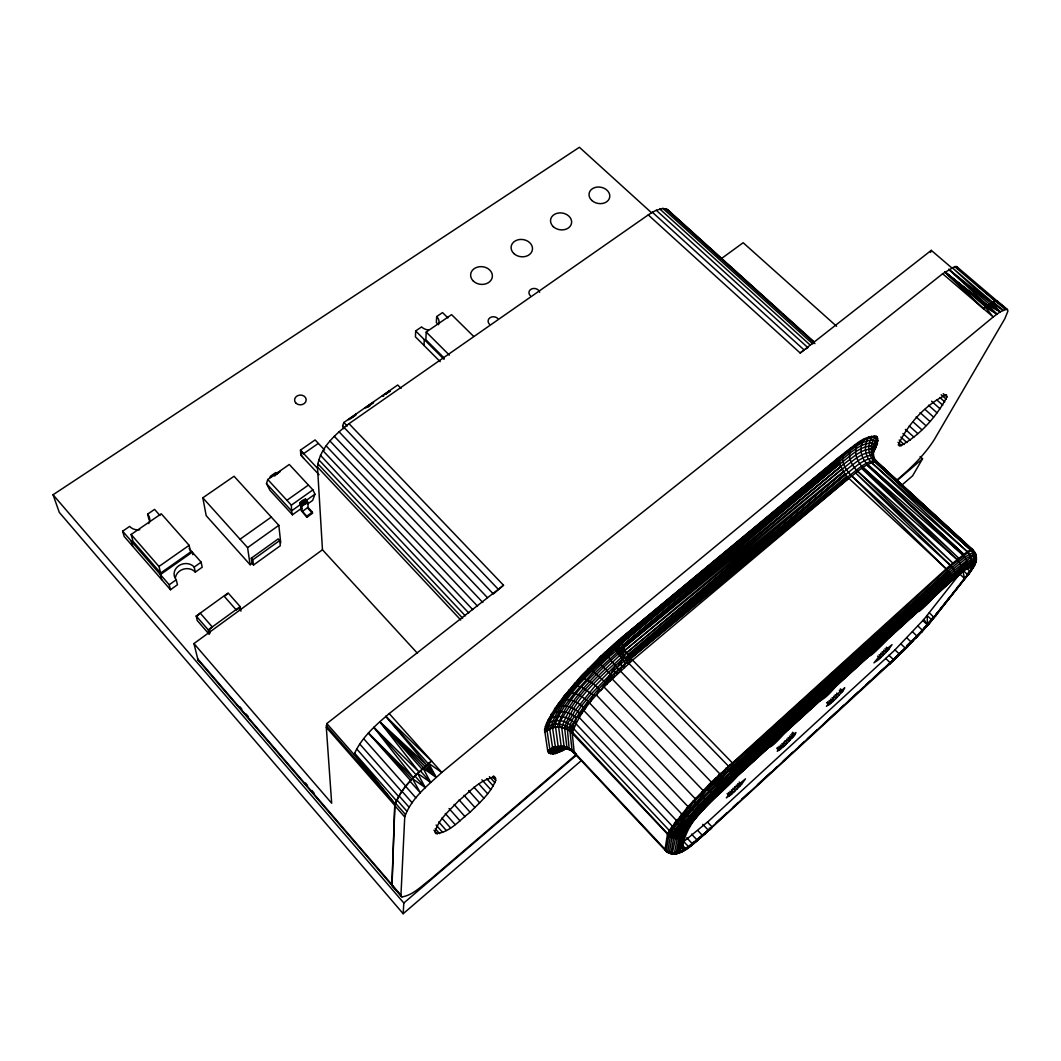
<?xml version="1.0" encoding="UTF-8"?>
<svg xmlns="http://www.w3.org/2000/svg" width="1061" height="1061" viewBox="0 0 1061 1061"><rect width="100%" height="100%" fill="white"/><g stroke="black" fill="none" stroke-linecap="round" stroke-linejoin="round"><path stroke-width="1.5" d="M495.752 780.206L494.89 777.315C480.275 778.907 469.506 792.196 458.498 800.936C449.904 810.379 438.153 819.357 435.076 832.248L435.739 833.508C449.413 833.031 459.718 820.007 470.103 812.209C479.678 802.607 490.726 793.137 495.752 780.206L492.437 776.559M566.906 748.403L555.354 753.549L548.855 753.151L547.701 750.936L544.558 729.743L546.707 722.766L555.062 708.284L564.081 696.069L581.309 676.029L600.924 656.175L621.401 637.94L839.821 456.522C850.882 449.837 863.362 433.365 877.341 437.185L876.147 446.999L872.646 453.936M933.242 616.905L921.094 632.555L935.152 616.414L970.298 571.826L928.852 623.908L915.55 638.417L916.784 636.056L906.651 645.764M873.893 451.721L872.964 452.583L877.354 443.684L877.341 437.185C862.301 436.495 850.909 449.28 839.49 457.357L621.401 637.94C620.645 646.613 627.276 653.974 632.581 660.128L731.997 762.514C734.782 765.936 739.159 770.167 738.085 774.981C717.66 798.097 684.929 816.917 680.605 849.888C678.536 855.073 668.655 854.887 665.141 850.206L572.953 751.718L571.998 749.955L569.982 731.268C562.741 725.22 551.534 725.326 544.572 731.758L546.442 730.857L546.587 727.329L549.837 718.748L561.786 700.287L581.229 677.117L605.499 651.905L609.637 658.709L616.958 667.449L719.822 773.854L727.475 784.941L951.319 580.592L965.351 568.696L973.733 563.935L975.961 558.895L975.298 553.444L965.629 558.762L953.335 568.948L734.782 765.817L952.247 567.396L964.674 557.131L974.449 551.773C980.337 560.566 971.849 569.757 966.73 576.521L970.987 570.394M565.778 748.337L550.46 753.907C556.906 746.228 569.876 747.249 576.348 754.305L574.147 751.917L572.224 733.323C582.264 702.939 610.115 681.666 632.581 660.128L848.813 478.299C857.46 472.132 865.803 462.649 876.903 461.814L972.605 549.558L974.979 552.847L876.903 461.814L970.749 549.877L874.741 461.734C867.925 455.607 866.784 444.426 872.301 437.079L874.237 435.832M876.121 436.177C869.344 442.967 869.516 455.434 876.943 461.668L873.813 458.073C862.58 458.816 854.118 468.418 845.378 474.625L620.446 664.252L591.481 693.629L581.547 705.737L571.707 720.578L568.603 730.366L572.237 731.997L667.661 833.694L668.722 835.988C672.992 839.437 679.69 839.251 683.642 835.405L682.25 836.532L678.523 852.328L679.239 852.686C691.692 847.155 701.321 836.492 711.666 827.805C698.39 836.015 686.149 858.19 668.364 852.659L665.075 849.264L667.382 834.768L669.266 830.431L688.019 806.612L711.361 782.103L950.232 565.208L967.34 551.693L970.656 549.903L972.605 549.558L973.149 550.646L954.927 534.16M670.433 853.574L669.385 852.142L671.905 837.766L667.462 834.437L668.417 835.71L669.266 830.431L573.232 728.204C567.741 719.278 551.468 717.501 545.274 726.56L546.587 727.329C554.624 721.865 565.898 723.708 572.661 730.392L571.826 725.804C585.897 699.133 608.576 678.112 630.95 658.337L847.553 477.065C856.214 470.898 864.569 461.389 875.696 460.593L973.083 550.526L954.834 533.763M667.661 833.694L669.212 833.429C684.783 808.946 706.48 789.026 727.183 768.907L728.257 765.936L628.828 663.35L625.46 663.072L617.144 651.958L614.332 643.961L581.309 676.029L581.229 677.117L591.799 682.568L600.844 690.552L615.34 665.632L622.29 659.345L628.444 655.353L845.378 474.625L839.636 464.028L839.49 457.357L851.161 447.636C846.877 455.726 851.506 465.514 857.633 471.283L952.751 563.046L855.537 472.914L950.232 565.208C954.927 569.014 958.163 577.794 951.054 581.07L738.085 774.981M322.464 549.77L193.951 643.576L331.669 803.23L326.311 727.369L326.815 723.575L503.511 585.234L349.016 423.684C335.024 434.519 319.427 448.405 317.478 467.026L322.464 549.77L417.477 653.311M576.03 754.716L430.182 879.569C421.469 886.041 413.047 895.152 401.933 896.916L391.933 884.861L394.732 805.564C400.965 786.957 417.252 773.734 431.548 761.002L441.8 772.435L993.202 316.987L1000.165 311.801L1006.743 309.189L1007.95 311.072L1004.82 318.751L934.224 439.705C924.211 455.302 910.749 468.392 896.611 480.248M193.951 643.576L197.996 659.915L393.034 886.691L392.04 884.768L394.851 805.458C401.098 786.93 417.305 773.708 431.548 761.002L389.241 713.576C375.554 725.18 361.31 737.78 354.042 754.557L395.063 803.973L326.364 725.724M946.929 396.973L946.346 394.692C925.882 404.347 907.712 424.228 898.282 444.917L899.874 446.137C919.794 435.461 936.399 416.88 946.929 396.973L943.269 393.724M428.365 329.931A9.947 8.223 4.2 0 1 421.575 326.907L415.66 330.952L415.435 336.841L440.169 361.642M424.002 345.435L424.281 339.573M473.564 336.31L451.575 314.64L426.23 332.04L425.846 339.706L444.241 358.101M719.822 773.854L723.788 772.09L726.175 767.885L731.387 774.318L733.323 779.039L700.631 812.209L689.292 825.591L682.647 836.028M400.899 896.266L404.745 816.97C411.045 798.349 427.808 785.379 441.8 772.435L428.724 763.363L436.164 777.262L423.114 768.31L430.607 782.368L417.676 773.482L425.289 787.62L412.543 778.734L420.355 792.859L410.143 781.334M447.914 317.902L442.53 312.584L436.681 316.576L436.336 322.517A9.881 8.196 4.2 0 1 437.742 324.334M581.335 760.591L403.167 913.72L403.817 903.004L53.05 494.758L579.399 147.28L651.706 212.916M690.061 825.126L683.417 826.718L675.937 823.256L676.348 820.418L579.134 717.382L579.425 712.74C573.086 707.17 562.754 703.151 555.062 708.284M705.313 807.461L692.501 821.585L684.624 833.031C680.791 837.474 673.443 837.156 669.212 833.429M568.484 749.424L566.892 747.143L564.651 728.337L557.436 726.745L550.513 728.125L548.444 729.636L548.59 726.162L551.786 717.806L558.656 706.467L582.343 677.316L614.491 645.977L839.105 459.307C849.569 451.999 859.821 440.381 873.309 440.01L874.821 441.429L875.179 443.989L872.553 452.225L877.354 443.684M877.938 438.83L876.598 438.843L874.821 441.429L872.739 447.278L874.012 458.511C871.558 452.397 873.23 445.05 877.938 440.487L875.033 437.344M685.287 848.548L686.374 848.362L682.647 851.36L676.109 853.362L679.013 838.044C693.589 812.593 717.103 792.647 738.257 772.514L955.324 575.142L966.624 565.725L975.523 560.699L976.001 561.627L974.489 565.394L969.568 572.622L973.574 565.553M555.354 753.549L563.258 748.814L557.688 749.291L555.354 746.705L552.582 727.899C563.537 692.515 595.95 668.085 621.719 643.138L839.264 462.105L614.491 645.977L621.401 641.746L615.446 648.695M916.89 636.892L912.288 641.892L912.009 641.056M552.754 727.395L555.128 727.395L555.314 724.199L558.325 716.48L564.717 706.003L574.306 693.31L593.55 671.785L608.523 657.183L843.641 464.095C852.076 458.432 860.365 449.307 871.147 449.148L872.513 450.368L872.845 452.623M557.436 726.745C568.232 693.509 598.51 670.154 623.178 646.839L840.577 466.734L623.589 647.767L617.144 651.958L624.12 648.722C601.083 668.722 578.524 690.366 562.967 716.865C553.258 731.732 566.375 724.451 572.224 733.323L670.247 837.01L667.807 851.413L669.212 853.057L670.831 852.686M564.651 728.337L564.386 727.859C574.903 696.719 603.072 674.464 626.6 652.82L843.442 472.026C852.341 465.726 860.962 455.951 872.407 455.275L875.378 461.23M686.679 829.079C682.104 831.93 675.021 830.551 672.17 825.975L575.539 723.297L576.15 717.674C569.585 711.785 559.611 709.65 551.561 713.695M564.386 727.859L566.574 729.212L567.874 723.138L575.553 709.836L595.473 685.525L615.34 665.632L613.563 670.632L616.945 674.212L618.616 669.252M546.707 722.766L547.741 723.443L548.139 719.862C555.739 714.292 566.773 716.056 573.603 722.037L573.63 727.355L571.826 725.804L569.982 731.268L572.224 733.323M931.226 620.632L949.515 597.356M668.072 852.407L665.685 850.418L668.072 852.407L666.136 851.201L668.722 835.988M960.775 583.126L971.014 570.831L928.852 623.908L929.608 621.945M693.443 843.535C687.117 848.415 680.128 854.596 671.693 853.919L670.87 853.535L673.642 838.256L670.247 837.01M674.531 853.747L672.183 853.734L675.446 838.469L679.013 838.044M921.293 632.17L929.476 622.688M676.852 853.734L675.578 854.025L674.504 852.752L677.25 838.402C692.767 812.461 716.48 792.262 737.859 771.201L951.465 576.998L951.014 575.579L966.73 562.264L976.067 557.052L975.218 563.802L971.452 569.89M687.395 848.018L689.265 846.705L679.239 852.686L677.342 852.925L680.698 837.421L682.25 836.532M872.619 451.853L873.879 446.721L873.521 444.267L872.049 442.928C859.078 443.352 849.224 454.506 839.158 461.562L621.269 641.123L839.118 460.036L605.725 652.581L607.926 649.664M975.51 558.603L975.841 555.221L970.775 557.357L954.21 570.553L730.697 773.283L698.695 805.339L680.804 826.108L673.377 838.177L671.905 837.766M971.956 567.887L971.637 569.412L973.216 567.144M673.443 837.911L676.202 838.19C691.692 811.824 715.857 791.546 737.461 770.246L951.465 576.998L951.677 578.351L738.31 773.031L951.637 579.571L966.133 567.29L974.767 562.396L975.245 563.285L973.467 566.813L973.733 563.935L971.597 569.943M933.176 617.781L932.208 619.995M587.714 669.266L589.001 668.894L593.55 671.785L605.287 682.289L604.067 687.051L703.072 790.485L706.732 788.827L709.106 784.384L710.088 785.432C698.111 803.23 679 816.479 669.584 836.267M951.054 581.07C958.043 573.152 979.648 564.465 967.34 551.693L871.651 462.662C864.463 456.283 863.574 445.036 868.667 437.159M684.69 831.983C680.446 834.888 674.478 834.012 670.711 830.723L671.971 826.294L672.953 827.315L675.035 822.156L675.937 823.256M705.127 807.275L699.796 805.975L694.279 801.864L695.22 798.721L700.313 795.445L703.072 790.485M600.924 656.175L597.21 660.658L610.141 673.947L607.025 684.04L605.287 682.289M301.881 508.073L292.438 514.797L269.918 490.275L266.483 483.617L267.757 479.506L289.295 464.479L312.902 489.877L314.945 494.214L312.677 500.368L307.279 504.227M738.257 772.514L703.682 807.355L687.143 826.492L680.181 837.606L677.594 838.084M951.319 580.592L951.69 578.404L738.151 772.183L955.218 573.696L966.836 564.028L975.961 558.895L976.438 559.863L974.263 564.399M968.083 572.993L969.993 571.362L966.094 577.211M967.552 575.261L969.993 571.362M615.247 672.422L613.537 677.488L610.141 673.947M620.446 670.884L622.091 666.083L620.446 664.252L622.29 659.345L626.6 652.82L843.177 471.588L624.969 650.274C601.693 673.39 572.582 695.737 561.693 727.528L564.081 746.36L566.362 748.854L568.51 749.039L564.2 748.562L562.277 746.148L547.914 751.732L549.492 749.557L551.813 752.342L554.452 752.541L560.075 749.477L566.388 748.748M936.226 615.075L935.152 616.414L937.234 612.887L936.306 613.974M348.287 419.625L349.427 419.519M355.475 414.612L356.324 414.347L350.329 418.511M343.724 428.671L342.597 425.925L343.87 422.49L397.716 384.997L401.085 388.432M365.302 407.769L366.469 407.649M930.497 252.438L931.266 250.343L952.407 268.42M274.096 475.474C286.934 468.14 275.343 472.516 274.852 475.819M372.424 402.822L373.591 402.676M561.786 700.287L564.081 696.069L567.529 692.926C575.287 691.732 582.502 696.573 588.059 701.44L585.208 708.947C578.497 701.626 561.322 693.231 556.892 707.09M767.793 747.66C773.031 747.156 781.546 736.254 786.334 730.963M670.804 836.97C686.427 808.814 713.244 788.893 734.119 764.915L948.255 570.977L851.678 475.938C846.134 470.5 840.856 462.477 843.11 454.387L845.683 451.787M608.55 678.96L610.287 680.711L611.839 675.711L612.117 678.854L711.361 782.103L710.088 785.432L714.438 783.151L734.119 764.915M672.09 837.514C688.032 810.06 713.164 789.026 735.591 766.957L949.383 572.489L948.255 570.977L727.183 768.907M382.159 396.045L383.658 396.111M695.22 798.721L596.561 695.22L599.067 688.841M673.642 838.256L674.809 838.137C690.671 811.625 714.477 790.286 737.236 769.729L951.014 575.579L737.461 770.246L732.488 776.241M389.201 391.138L390.382 390.978L385.687 394.254M628.828 663.35L630.95 658.337L848.813 478.299L946.213 568.789M614.306 644.863L614.916 643.443L839.331 458.166L614.306 644.863L839.49 457.357M676.348 820.418L679.65 818.588L681.666 813.906L684.04 813.349L688.019 806.612L588.059 701.44M589.77 703.151L593.285 695.273L596.561 695.22M551.813 752.342L548.855 753.151L551.402 748.376L553.656 751.082L556.203 751.281L563.67 748.986L558.683 752.448M935.669 615.685L936.836 614.04M575.168 682.833L567.529 692.926L569.386 689.544M680.632 852.354L681.984 850.988L680.777 850.922M873.137 450.196L876.161 445.302M850.657 448.604L864.211 439.281C858.455 446.973 860.869 458.392 867.726 464.585L963.706 554.227L867.036 465.01L962.738 554.89C972.101 562.847 963.123 573.603 954.728 577.569M786.97 730.008L787.355 729.305M725.896 786.44L727.448 784.623L721.759 790.525L715.432 784.172L717.886 779.769L716.891 778.708L719.305 774.358L720.3 775.405M704.08 834.251L905.563 648.39L933.932 617.25L967.645 574.505L971.266 568.762L971.239 566.534L964.237 570.407L950.232 582.237L737.528 775.936C717.873 798.124 686.507 816.214 682.581 848.004L683.47 849.145L688.483 846.625L712.143 827.01L707.581 822.222M711.361 782.103L713.43 782.103L715.896 777.686L716.891 778.708M556.15 748.191L553.444 747.408L552.012 749.941L552.595 747.713L549.691 728.947L550.513 728.125C561.906 692.13 594.77 666.892 621.401 641.746M700.021 813.283L700.631 812.209L694.756 811.506L688.019 806.612M950.311 574.041L736.944 769.185L951.001 575.539L949.356 572.476L735.339 766.546L724.769 773.164L722.249 777.541L717.886 779.769M838.681 682.581C833.548 689.292 826.506 697.992 819.45 700.989M970.974 570.579L968.746 573.749M920.099 456.535L922.553 458.75L912.566 475.872L901.28 485.58M732.872 779.795L738.257 774.583M819.715 700.379L820.259 699.531M921.293 632.276L925.431 627.635M689.053 807.633L693.324 800.803L694.279 801.864M620.831 657.462L625.221 650.658L619.465 655.579M616.958 667.449L622.29 659.345L629.372 656.48L846.771 476.19L630.459 657.807L625.46 663.072L623.749 667.899L622.091 666.083M794.968 734.61L795.883 732.501L785.113 741.546L777.236 751.307L784.159 746.108L794.105 735.711L794.968 734.61L792.647 732.276M918.813 609.823C914.622 617.462 934.171 597.502 934.741 595.831M733.217 779.318L721.825 791.479L713.96 797.381M871.24 652.78C863.521 664 887.155 640.459 887.009 639.306M683.814 841.506L708.695 821.042L894.436 650.433L923.959 619.345L961.664 571.455M966.929 576.309L969.237 573.245M872.964 452.583L874.211 450.103M730.697 773.283L735.591 766.957L950.285 574.014M842.752 691.228L844.768 687.807L834.53 696.387L826.413 706.321L832.872 701.52L842.752 691.228L840.392 688.907M952.592 593.484L954.635 590.897M956.69 588.311L958.733 585.725M731.387 774.318L736.387 768.164M546.587 727.329L544.558 729.743L546.999 730.432L552.582 727.899M732.886 777.09L737.859 771.201L951.478 577.051M888.654 649.531L892.022 644.624L882.275 652.767L873.946 662.846L878.588 659.69L888.654 649.531L886.28 647.263M703.377 834.317L710.154 829.158L695.87 841.612L705.406 833.469L704.69 834.039M907.049 646.136L907.606 646.679L902.845 651.454L887.725 664.902M932.659 619.332L925.139 628.112M959.741 573.444C963.441 569.213 960.629 562.754 956.982 559.439L861.678 468.431L958.667 558.113L863.017 467.477C856.784 461.707 853.323 451.8 857.487 443.896L861.081 441.018M705.711 807.036L721.56 790.352M741.48 784.437L745.498 778.854L733.947 788.296L726.321 797.872L732.17 793.655L741.48 784.437L739.172 782.05M912.288 641.892L912.884 641.215L889.33 664.332L895.113 658.894M923.508 628.788L925.656 626.428M916.784 637.184L920.762 632.847M921.386 631.706L888.548 664.783L907.606 646.679M731.997 775.312L737.236 769.729M711.281 828.203L709.398 829.808L889.728 663.947M729.915 772.196L735.339 766.546M697.276 840.405L690.088 845.511L695.088 841.97M665.075 849.264L666.467 851.506L672.78 852.819L673.496 853.773L680.605 849.888M912.301 641.706L902.659 651.467L901.505 650.923M706.732 788.827L707.767 789.848L714.438 783.151L713.43 782.103M905.02 648.165L891.877 660.976L892.938 660.87M863.442 440.381L865.033 438.816M667.807 851.413L667.21 851.996L666.361 850.445M893.322 660.658L898.256 655.87L896.89 656.189M544.572 732.302L548.365 729.119M709.809 829.569L711.666 827.805M738.284 774.437L951.624 579.624L738.39 773.655C718.443 793.575 695.963 812.315 681.494 836.771L678.947 837.805M965.351 568.696C973.613 566.587 977.499 555.778 970.656 549.903L874.861 461.734M708.881 829.914L710.737 828.389M547.701 750.936L552.595 747.713L555.354 746.705L558.338 747.7L560.036 746.069L560.566 747.488L562.794 747.541L564.081 746.36L571.998 749.955L665.247 849.476M716.109 822.779L727.064 812.713M733.138 807.103L738.018 802.633M741.666 799.265L748.973 792.554M757.488 784.716L770.87 772.395M774.53 769.039L776.957 766.798M783.045 761.201L792.779 752.249M798.867 746.639L803.734 742.169M807.394 738.801L817.129 729.849M824.437 723.138L836.598 711.931M840.259 708.576L843.906 705.22M848.773 700.737L858.508 691.785M865.816 685.061L870.683 680.578M874.33 677.223L884.065 668.271M973.6 565.327L974.197 564.784L972.088 564.306L969.263 565.898M693.867 843.203L688.35 847.54M973.865 551.375L973.322 550.288L971.385 550.632L968.07 552.423L950.988 565.937L732.766 763.336L728.257 765.936M503.511 585.234L493.365 593.974L339.003 431.734M679.624 851.598L680.738 850.643L679.584 850.71L680.313 851.956L681.427 850.962L679.279 850.962M946.956 569.532L950.988 565.937M696.44 840.312L701.029 836.373M403.817 903.004L576.309 755.286M896.107 481.402L922.553 458.75M687.475 847.964L685.247 849.728M843.442 472.026L627.873 654.571L844.874 473.949L628.444 655.353M873.084 449.625L872.739 447.278L871.333 446.005C858.826 446.482 849.344 457.211 839.636 464.028L622.502 645.367M848.813 478.299L847.553 477.065L630.459 657.807L623.841 661.228M621.162 639.372L839.105 459.307M839.636 464.028L621.719 643.138L616.202 650.274L623.178 646.839M623.589 647.767L841.731 469.161M733.151 777.846L738.39 773.655M389.241 713.576L942.645 273.738L954.714 266.616L956.651 266.563L958.189 269.07M998.202 303.247L997.977 301.669L995.417 301.006L983.308 308.645L944.927 271.987L987.539 305.382L992.579 302.186L996.955 300.966L1007.685 309.772M552.556 754.039L554.452 752.541L552.887 753.986L562.555 750.724L565.884 748.469M349.016 423.684L648.258 214.919L800.153 352.995L931.266 250.343M992.579 302.186L952.062 267.544L991.054 303.048L948.773 269.361L987.539 305.382L983.401 308.579L944.927 271.987L996.889 314.083L985.298 307.053L993.202 316.987L942.645 273.738M800.153 352.995L804.198 350.024L652.382 212.28L648.258 214.919M208.248 629.876L240.171 606.613L228.128 592.98L196.205 616.03L197.24 620.552L209.203 634.332L208.248 629.876L196.205 616.03M720.406 259.335L743.164 242.73L836.585 326.257M197.333 615.818L200.237 613.125L212.266 626.945L209.362 629.637L210.105 633.112M225.264 595.632L227.24 594.2M280.727 542.755L278.831 525.354L234.057 476.256L202.81 497.808L206.205 515.686L250.117 564.744L252.054 563.364L251.298 558.192L278.247 538.869L279.733 540.513L280.303 545.752L253.526 565.022L252.054 563.364M312.398 512.171L312.478 513.259L306.894 517.264L306.815 516.176L312.398 512.171L308.035 507.45M253.526 565.022L252.783 559.85L279.733 540.513M250.117 564.744L247.584 547.635L278.831 525.354M300.78 501.826L303.035 500.235M299.653 502.635L300.303 503.338C306.457 495.328 308.313 501.495 307.955 507.317L302.451 511.442L306.815 516.176M300.303 503.338L306.205 499.638M300.581 503.643L306.47 499.983M300.634 504.399L291.536 510.885L292.438 514.797M305.847 500.699L314.945 494.214M302.372 511.296L301.099 504.333L306.722 500.328M301.324 504.691L306.947 500.686M301.536 505.049L307.159 501.044M301.709 505.381L307.319 501.376M301.828 505.686L307.451 501.681M301.921 505.964L307.544 501.959M301.961 506.19L307.571 502.185M240.038 539.24L271.284 517.078M139.787 529.731A11.127 9.496 -13.1 0 1 129.681 526.389L122.652 531.203L124.164 536.428L170.463 589.73L177.452 584.77L176.245 579.783A11.233 9.814 -13.3 0 1 178.606 565.858A11.233 9.814 -13.3 0 1 194.216 567.065L201.139 562.158L189.07 548.484M175.41 577.569A11.167 9.761 -13.5 0 1 183.712 569.067A11.167 9.761 -13.5 0 1 195.304 572.118L202.187 567.224L201.139 562.158M266.483 483.617L291.536 510.885L291.364 505.155L312.902 489.877M286.894 500.301L308.433 485.063M170.463 589.73L169.216 584.757L176.245 579.783M691.918 844.808L700.764 837.593L698.668 838.429M160.662 573.046L158.964 566.468L189.137 545.327L161.272 513.789L131.113 534.479L133.01 541.269L160.662 573.046L190.582 552.012L189.137 545.327M348.87 419.267L356.058 414.254M365.912 407.397L373.021 402.437M382.769 395.66L389.825 390.753M367.358 406.655L373.286 402.53M385.382 394.108L390.09 390.833M350.621 418.684L355.422 415.342M367.65 406.814L372.398 403.512M367.968 407.039L370.342 405.382M273.645 475.209L270.303 477.543L270.17 476.416L275.767 472.53L275.887 473.657M274.613 475.646L277.995 473.286M319.056 474.731L300.86 455.275L300.462 450.116L315.104 439.93L324.613 450.01M148.765 523.564A11.127 9.496 -13.1 0 0 147.625 514.134L154.561 509.386L159.959 515.5M805.432 349.228L807.898 347.65L656.268 210.29L652.382 212.28M680.313 851.956L684.239 849.994M973.733 563.935L971.226 565.102M552.9 713.284L551.229 714.278L549.837 718.748L548.882 718.35M868.415 438.1L871.731 436.164L872.301 437.079L876.041 436.164M876.97 441.522L877.938 441.005M562.794 747.541L571.998 749.955M618.231 653.735L624.969 650.274L841.811 469.333C850.922 462.914 859.781 452.888 871.505 452.265L872.832 453.445L873.163 455.607M677.077 853.667L681.573 851.917M681.679 851.625L683.655 850.657M692.501 821.585C688.165 823.734 683.019 821.572 679.65 818.588M564.014 748.535L555.619 750.061L553.444 747.408M696.308 817.103L689.929 816.983L684.04 813.349M656.268 210.29L662.886 208.433L667.462 209.494L814.066 341.881M665.141 850.206L666.865 850.498M555.075 726.931L559.797 726.851M675.804 853.787L673.496 853.773M681.998 850.869L683.138 850.643M555.354 746.705L564.081 746.36M576.15 717.674L579.134 717.382M693.284 842.262L694.212 842.182M678.006 852.699L679.226 852.593M672.78 852.819L674.504 852.752M581.229 677.117L580.34 677.117L574.041 685.181L581.958 687.17L593.285 695.273M710.313 801.784L705.592 799.822L700.313 795.445M562.144 748.96L558.338 747.7L555.593 727.302M564.266 748.721L560.566 747.488L561.163 746.016L558.656 727.183M676.202 838.19L677.25 838.402M669.266 830.431L670.711 830.723M709.159 828.164L710.021 828.389M566.561 728.774L568.603 729.941M715.817 796.108L707.767 789.848M574.969 752.315L566.892 747.143M676.189 852.407L677.342 852.925M676.109 853.362L674.756 852.699L674.809 853.641M574.545 753.204L572.489 750.406L575.951 754.053L571.163 750.392L576.348 754.305M392.265 886.227L401.933 896.916M988.799 304.48L1000.165 311.801L991.849 302.557L1002.95 310.21L993.189 301.868M573.603 722.037L575.539 723.297M677.793 851.811L678.523 852.328M986.213 306.35L996.889 314.083L987.963 305.064L1000.165 311.801L990.39 303.433M571.163 750.392L574.213 752.647M570.513 750.26L569.213 749.291L567.423 729.597M567.158 748.443L564.505 746.48L565.009 747.859M573.484 752.276L575.261 753.642L572.953 751.718M985.576 306.841L944.927 271.987L986.823 305.9M944.927 271.987L986.571 306.085M579.425 712.74L581.282 714.318L583.404 707.302L583.908 710.605L681.666 813.906M956.651 266.563L1006.743 309.189M978.189 286.165L980.696 288.3M985.696 292.571L988.202 294.706M991.942 297.902L995.695 301.112M995.417 301.006L1005.152 309.321M954.714 266.616L995.138 301.125M948.773 269.361L989.369 304.109M962.619 570.195L967.645 574.505M867.726 464.585L967.34 551.693M863.017 467.477L962.738 554.89M424.506 767.05L436.164 777.262L427.318 764.57M871.651 462.662L970.656 549.903M969.9 571.229L966.292 567.821M941.226 394.745L946.187 399.148M939.834 397.517L944.767 401.907M857.633 471.283L956.982 559.439M936.584 399.705L942.738 405.183M931.558 401.217L940.139 408.87M928.508 405.222L937.062 412.875M925.059 409.44L933.587 417.079M920.086 412.636L929.821 421.363M916.134 416.893L925.855 425.62M913.309 422.092L921.797 429.732M909.29 425.925L917.778 433.591M671.308 213.301L667.462 209.494M673.762 215.516L725.326 262.094M727.78 264.308L780.591 311.987M783.045 314.215L813.734 341.934M665.459 208.606L814.928 343.605M662.886 208.433L812.713 343.87M905.391 429.4L913.879 437.079M659.796 208.99L809.954 344.852M902.938 433.511L910.219 440.103M900.829 437.079L906.903 442.596M895.431 480.288L897.858 482.476M903.932 487.98L906.359 490.182M920.935 503.378L923.362 505.566M929.436 511.07L940.364 520.964M946.425 526.468L951.293 530.858M851.678 475.938L950.232 565.208M899.158 440.036L904.025 444.453M897.991 442.331L901.651 445.66M878.216 463.405L885.511 470.103M889.158 473.458L911.054 493.564M913.481 495.792L952.407 531.534M410.74 780.724L368.472 733.071L413.405 777.846L373.87 727.355L419.135 772.076L379.719 721.719L426.734 765.087L385.846 716.334L431.548 761.002M959.741 574.001L964.608 578.497L962.95 571.574M669.385 852.142L670.87 853.535M929.29 612.86L933.932 617.25M931.77 619.929L927.128 615.539L927.513 624.956L922.712 620.406M917.831 625.924L922.619 630.459M912.46 631.772L917.235 636.308M906.731 637.794L911.492 642.343M900.816 643.841L905.563 648.39M894.847 649.73L899.582 654.279M885.007 648.682L887.381 650.963M888.999 655.313L893.733 659.876M883.614 650.194L885.988 652.462M882.142 651.733L884.503 654.014M880.617 653.271L882.977 655.552M885.656 658.404L890.404 662.979M879.092 654.756L881.452 657.038M877.619 656.136L879.98 658.43M839.304 690.207L841.652 692.528M836.638 693.138L838.986 695.459M835.153 694.703L837.5 697.011M422.132 769.238L379.719 721.719L425.182 766.453M833.601 696.255L835.949 698.576M832.049 697.767L834.397 700.088M830.524 699.199L832.872 701.52M829.079 700.512L831.426 702.833M827.752 701.653L830.113 703.973M826.585 702.594L828.933 704.928M426.23 332.04L449.387 355.143M415.66 330.952L444.029 359.321M681.454 847.129L683.47 849.145L681.228 846.758M671.056 852.62L672.183 853.734M791.785 733.376L794.105 735.711M790.724 734.663L793.044 736.997M789.464 736.082L791.785 738.416M788.071 737.594L790.392 739.928M786.572 739.159L788.88 741.493M784.994 740.75L787.315 743.085M783.403 742.289L785.724 744.636M781.838 743.761L784.159 746.108M780.352 745.127L782.66 747.461M778.96 746.321L781.267 748.655M777.726 747.329L780.034 749.663M776.679 748.111L778.986 750.459M737.78 783.575L740.074 785.949M714.438 783.151L715.432 784.172M736.254 785.167L738.562 787.541M734.663 786.771L736.957 789.145M733.045 788.35L735.339 790.737M731.427 789.861L733.721 792.249M729.875 791.267L732.17 793.655M728.43 792.527L730.724 794.914M727.117 793.588L729.424 795.975M343.87 422.49L347.239 426.018M342.597 425.925L498.418 589.425M379.719 721.719L423.657 767.832M702.78 824.344L708.469 830.339M334.308 436.31L487.357 597.568M330.011 441.071L482.795 602.476M698.045 830.776L702.568 835.551M326.218 445.925L477.516 606.136M691.507 834.092L697.17 840.087M323.008 450.726L472.782 609.677M686.759 837.792L692.422 843.813M368.472 733.071L412.053 779.291M320.475 455.341L468.697 612.94M683.987 841.837L688.483 846.625M683.204 846.015L685.472 848.429M318.698 459.678L465.302 615.844M317.69 463.604L462.636 618.192M317.478 467.026L460.792 620.035M300.462 450.116L317.65 468.485M305.289 498.63L305.926 499.333M308.114 508.551L312.478 513.259M299.746 503.736L300.396 504.439M306.894 517.264L301.152 510.5L300.475 504.572M267.757 479.506L291.364 505.155M493.537 775.936L495.752 778.376M489.4 776.679L494.89 782.739M486.548 778.535L493.219 785.909M481.906 779.808L490.779 789.609M723.788 772.09L724.769 773.164M478.79 783.946L487.636 793.734M473.962 787.169L483.882 798.19M468.63 790.591L479.638 802.832M202.81 497.808L247.584 547.635M251.298 558.192L252.783 559.85M464.015 795.299L474.996 807.554M385.846 716.334L428.286 763.748M459.121 799.941L470.103 812.209M425.912 765.803L436.164 777.262M454.095 804.397L465.063 816.691M845.378 474.625L847.553 477.065M420.368 770.883L430.607 782.368M449.055 808.535L460.036 820.869M373.87 727.355L416.217 774.954M415.063 776.108L425.289 787.62M445.262 813.495L455.156 824.636M441.867 818.084L450.54 827.872M438.724 821.904L446.323 830.498M363.698 738.681L405.859 786.334M405.74 786.426L415.925 797.952M436.111 825.02L442.636 832.421M435.222 828.641L439.586 833.588M401.96 791.254L412.119 802.766M359.719 744L401.748 791.625M433.976 830.232L437.265 833.959M398.909 795.684L409.029 807.182M356.642 748.867L398.512 796.413M396.655 799.609L406.748 811.081M396.27 800.578L354.56 753.124L395.063 803.973M326.815 723.575L354.042 754.557M395.249 802.925L405.302 814.371M326.311 727.369L394.851 805.458M394.732 805.564L404.745 816.97M131.113 534.479L158.964 566.468M122.652 531.203L169.216 584.757M197.996 659.915L199.548 661.706M239.653 706.533L241.815 709.04M246.125 714.053L248.274 716.56M305.382 782.925L307.531 785.432M311.841 790.445L314.003 792.938M197.532 658.629L392.04 884.768M391.933 884.861L400.607 894.94M403.167 913.72L59.297 512.397L53.05 494.758M669.597 853.163L668.297 851.638L668.364 852.659M666.374 850.683L667.011 851.612M923.959 619.345L927.513 624.956M975.298 553.444L975.815 554.492M570.791 728.907L572.237 731.997M131.285 541.123L132.744 546.309M161.683 579.624L160.383 574.598L192.306 552.158L192.863 554.704M147.625 514.134L148.978 519.426A11.061 9.456 -13.2 0 1 150.344 521.521M998.003 301.51L998.295 302.836M194.216 567.065L195.304 572.118M224.269 596.348L236.298 609.995L239.269 607.834L239.667 610.194M240.171 606.613L240.94 611.163M546.999 730.432L550.115 751.188M878.137 462.875L878.428 464.89M303.751 458.365L301.536 455.474L301.231 451.469L303.406 453.803L318.048 443.591M489.479 324.215A5.53 4.576 7.1 0 1 489.957 317.769A5.53 4.576 7.1 0 1 497.742 318.459M530.341 295.727A5.451 4.456 8.8 0 1 531.879 288.817A5.451 4.456 8.8 0 1 539.678 292.239M436.681 316.576A9.947 8.223 4.2 0 1 438.511 324.693M971.266 568.762L968.839 566.547L971.266 568.762M295.833 403.061A5.822 4.907 -2.6 0 0 305.793 401.681A5.822 4.907 -2.6 0 0 299.534 395.103A5.822 4.907 -2.6 0 0 295.833 403.061M473.365 281.099A10.902 8.859 6.6 0 0 491.827 278.738A10.902 8.859 6.6 0 0 479.333 266.735A10.902 8.859 6.6 0 0 473.365 281.099M513.869 253.552A10.743 8.647 8.2 0 0 531.999 251.271A10.743 8.647 8.2 0 0 519.545 239.521A10.743 8.647 8.2 0 0 513.869 253.552M553.351 226.696A10.61 8.435 9.6 0 0 571.176 224.508A10.61 8.435 9.6 0 0 558.749 212.982A10.61 8.435 9.6 0 0 553.351 226.696M591.866 200.502A10.477 8.236 10.8 0 0 609.385 198.394A10.477 8.236 10.8 0 0 596.985 187.094A10.477 8.236 10.8 0 0 591.866 200.502"/></g></svg>
